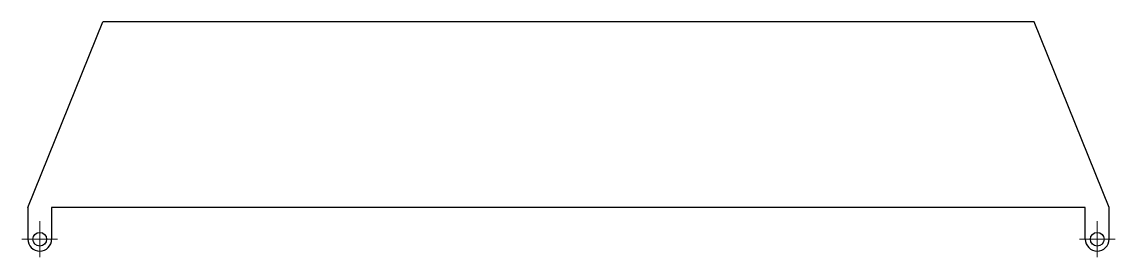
# Model space of a CAD drawing. Header units: millimetres. Extents: x 1 to 249, y 2 to 55.
import ezdxf

# ---------------------------------------------------------------- set-up
doc = ezdxf.new("R2010")
doc.units = ezdxf.units.MM

# ---------------------------------------------------------------- blocks, each defined once
blk = doc.blocks.new('SW_CENTERMARKSYMBOL_0')
at = {"color": 0, "linetype": 'Continuous', "lineweight": 18}
for p, q in [((0, 2.5), (0, 4.05)), ((0, 0), (0, 2.5)), ((-2.5, 0), (-4.05, 0)), ((0, 0), (-2.5, 0)), ((0, 0), (0, -2.5)), ((0, 0), (2.5, 0)), ((2.5, 0), (4.05, 0)), ((0, -2.5), (0, -4.05))]:
    blk.add_line(p, q, dxfattribs=at)
blk = doc.blocks.new('SW_CENTERMARKSYMBOL_1')
at = {"color": 0, "linetype": 'Continuous', "lineweight": 18}
for p, q in [((0, 2.5), (0, 4.05)), ((0, 0), (0, 2.5)), ((-2.5, 0), (-4.05, 0)), ((0, 0), (-2.5, 0)), ((0, 0), (0, -2.5)), ((0, 0), (2.5, 0)), ((2.5, 0), (4.05, 0)), ((0, -2.5), (0, -4.05))]:
    blk.add_line(p, q, dxfattribs=at)

msp = doc.modelspace()

# ---------------------------------------------------------------- linework, layer by layer
at = {"color": 7, "linetype": 'Continuous', "lineweight": 25}
for p, q in [((2.5, 13.36), (19.5, 55.36)), ((230.38, 55.36), (19.5, 55.36)), ((247.38, 13.36), (230.38, 55.36)), ((2.5, 13.36), (2.5, 6.22)), ((7.9, 13.36), (7.9, 6.22)), ((241.98, 13.36), (7.9, 13.36)), ((241.98, 6.22), (241.98, 13.36)), ((247.38, 6.22), (247.38, 13.36))]:
    msp.add_line(p, q, dxfattribs=at)
for centre in [(5.2, 6.22), (244.68, 6.22)]:
    msp.add_circle(centre, 1.55, dxfattribs=at)
for centre in [(5.2, 6.22), (244.68, 6.22)]:
    msp.add_arc(centre, 2.7, 180, 0, dxfattribs=at)

# ---------------------------------------------------------------- block references
at = {"color": 7, "linetype": 'Continuous', "lineweight": 18}
for name, p in [('SW_CENTERMARKSYMBOL_1', (5.2, 6.22)), ('SW_CENTERMARKSYMBOL_0', (244.68, 6.22))]:
    msp.add_blockref(name, p, dxfattribs=at)

doc.saveas('drawing.dxf')
